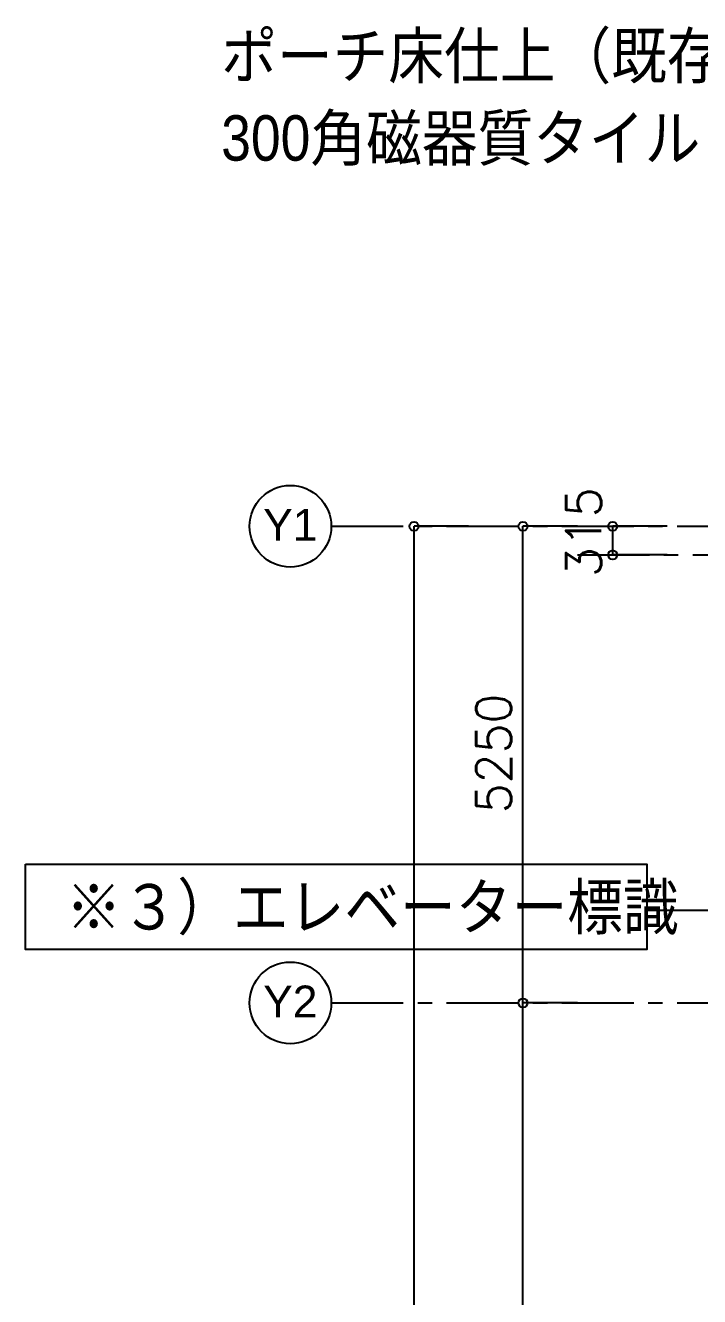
# Model space of a CAD drawing. Extents: x -13593 to 81190, y 1816 to 57492.
# Drawn here: x 8054 to 15481, y 34561 to 48564 of the extents above; entities that cross this region are included whole.
import ezdxf
from ezdxf.enums import TextEntityAlignment as Align

# ---------------------------------------------------------------- set-up
doc = ezdxf.new("R2010")
doc.units = 0
doc.header["$LTSCALE"] = 12.7
doc.header["$MEASUREMENT"] = 0
doc.linetypes.add('CENTER', pattern=[2, 1.25, -0.25, 0.25, -0.25])
for name, color, linetype in [('__-1', 7, 'CONTINUOUS'), ('A_通り芯', 8, 'CENTER'), ('歩行者通路', 1, 'CONTINUOUS')]:
    doc.layers.add(name, color=color, linetype=linetype)
doc.layers.add('改修記述', color=1, linetype='CONTINUOUS', lineweight=9, true_color=0xff0000)
doc.styles.add('ARIAL', font='arial.ttf', dxfattribs={"bigfont": 'Arial'})
doc.styles.get("Standard").update_dxf_attribs({"font": 'txt', "bigfont": 'BIGFONT.SHX'})
doc.styles.add('スタイル1', font='MS PGothic.ttf')

# ---------------------------------------------------------------- blocks, each defined once
blk = doc.blocks.new('___-43')
at = {"layer": '__-1', "color": 0, "linetype": 'Continuous'}
for p, q in [((-5501.509, 4503.121), (-5504.509, 4503.121)), ((-5504.509, 4450.621), (-5504.509, 4503.121)), ((-5501.509, 4450.621), (-5504.509, 4450.621))]:
    blk.add_line(p, q, dxfattribs=at)
for centre in [(-5504.509, 4503.121), (-5504.509, 4450.621)]:
    blk.add_circle(centre, 0.25, dxfattribs=at)
at = {"layer": '__-1', "color": 0}
blk.add_text('10500', height=1.9228, rotation=90, dxfattribs=at).set_placement((-5507.078, 4473.518), align=Align.TOP_LEFT)
blk = doc.blocks.new('___-44')
at = {"layer": '__-1', "color": 0, "linetype": 'Continuous'}
for p, q in [((-5501.509, 4529.371), (-5504.509, 4529.371)), ((-5504.509, 4503.121), (-5504.509, 4529.371)), ((-5501.509, 4503.121), (-5504.509, 4503.121))]:
    blk.add_line(p, q, dxfattribs=at)
for centre in [(-5504.509, 4529.371), (-5504.509, 4503.121)]:
    blk.add_circle(centre, 0.25, dxfattribs=at)
at = {"layer": '__-1', "color": 0}
blk.add_text('5250', height=1.9228, rotation=90, dxfattribs=at).set_placement((-5507.078, 4513.564), align=Align.TOP_LEFT)
blk = doc.blocks.new('___-45')
at = {"layer": '__-1', "color": 0, "linetype": 'Continuous'}
for p in [(-5507.509, 4529.371), (-5510.509, 4394.371)]:
    blk.add_line(p, (-5510.509, 4529.371), dxfattribs=at)
blk.add_circle((-5510.509, 4529.371), 0.25, dxfattribs=at)
blk = doc.blocks.new('___-48')
at = {"layer": '__-1', "color": 0, "linetype": 'Continuous'}
for p, q in [((-5496.563, 4529.371), (-5499.563, 4529.371)), ((-5499.563, 4527.796), (-5499.563, 4529.371)), ((-5496.563, 4527.796), (-5499.563, 4527.796))]:
    blk.add_line(p, q, dxfattribs=at)
for centre in [(-5499.563, 4529.371), (-5499.563, 4527.796)]:
    blk.add_circle(centre, 0.25, dxfattribs=at)
at = {"layer": '__-1', "color": 0}
blk.add_text('315', height=1.9228, rotation=90, dxfattribs=at).set_placement((-5502.131, 4526.572), align=Align.TOP_LEFT)

msp = doc.modelspace()

# ---------------------------------------------------------------- linework, layer by layer
at = {"layer": '__-1', "color": 8}
for centre in [(10973, 43046.5), (10973, 37796.5)]:
    msp.add_circle(centre, 450, dxfattribs=at)
at = {"layer": 'A_通り芯', "ltscale": 50}
for p, q in [((11423, 43046.5), (75710.5, 43046.5)), ((14135.5, 42731.5), (75710.5, 42731.5)), ((11423, 37796.5), (75710.5, 37796.5))]:
    msp.add_line(p, q, dxfattribs=at)
at = {"layer": '歩行者通路'}
msp.add_line((18373.7, 38814.5), (14901.7, 38814.5), dxfattribs=at)
msp.add_lwpolyline([(8053.6, 39325.8), (14901.7, 39325.8), (14901.7, 38386.2), (8053.6, 38386.2)], close=True, dxfattribs=at)

# ---------------------------------------------------------------- block references
at = {"layer": '__-1', "color": 8, "xscale": 200, "yscale": 200, "zscale": 200}
for name in ['___-48', '___-45', '___-44', '___-43']:
    msp.add_blockref(name, (1114437.3, -862827.6), dxfattribs=at)

# ---------------------------------------------------------------- texts
at = {"layer": '__-1', "color": 8, "style": 'ARIAL'}
for s, p in [('Y1', (10673, 42887.1)), ('Y2', (10673, 37637.1))]:
    msp.add_text(s, height=350, dxfattribs=at).set_placement(p)
at = {"layer": '改修記述', "style": 'スタイル1', "width": 0.9}
for s, p in [('ポーチ床仕上（既存）', (10210.7, 48229.9)), ('300角磁器質タイル', (10210.7, 47323.9)), ('※３）エレベーター標識', (8499.2, 38854.6))]:
    msp.add_text(s, height=500, dxfattribs=at).set_placement(p, align=Align.MIDDLE_LEFT)

doc.saveas('drawing.dxf')
